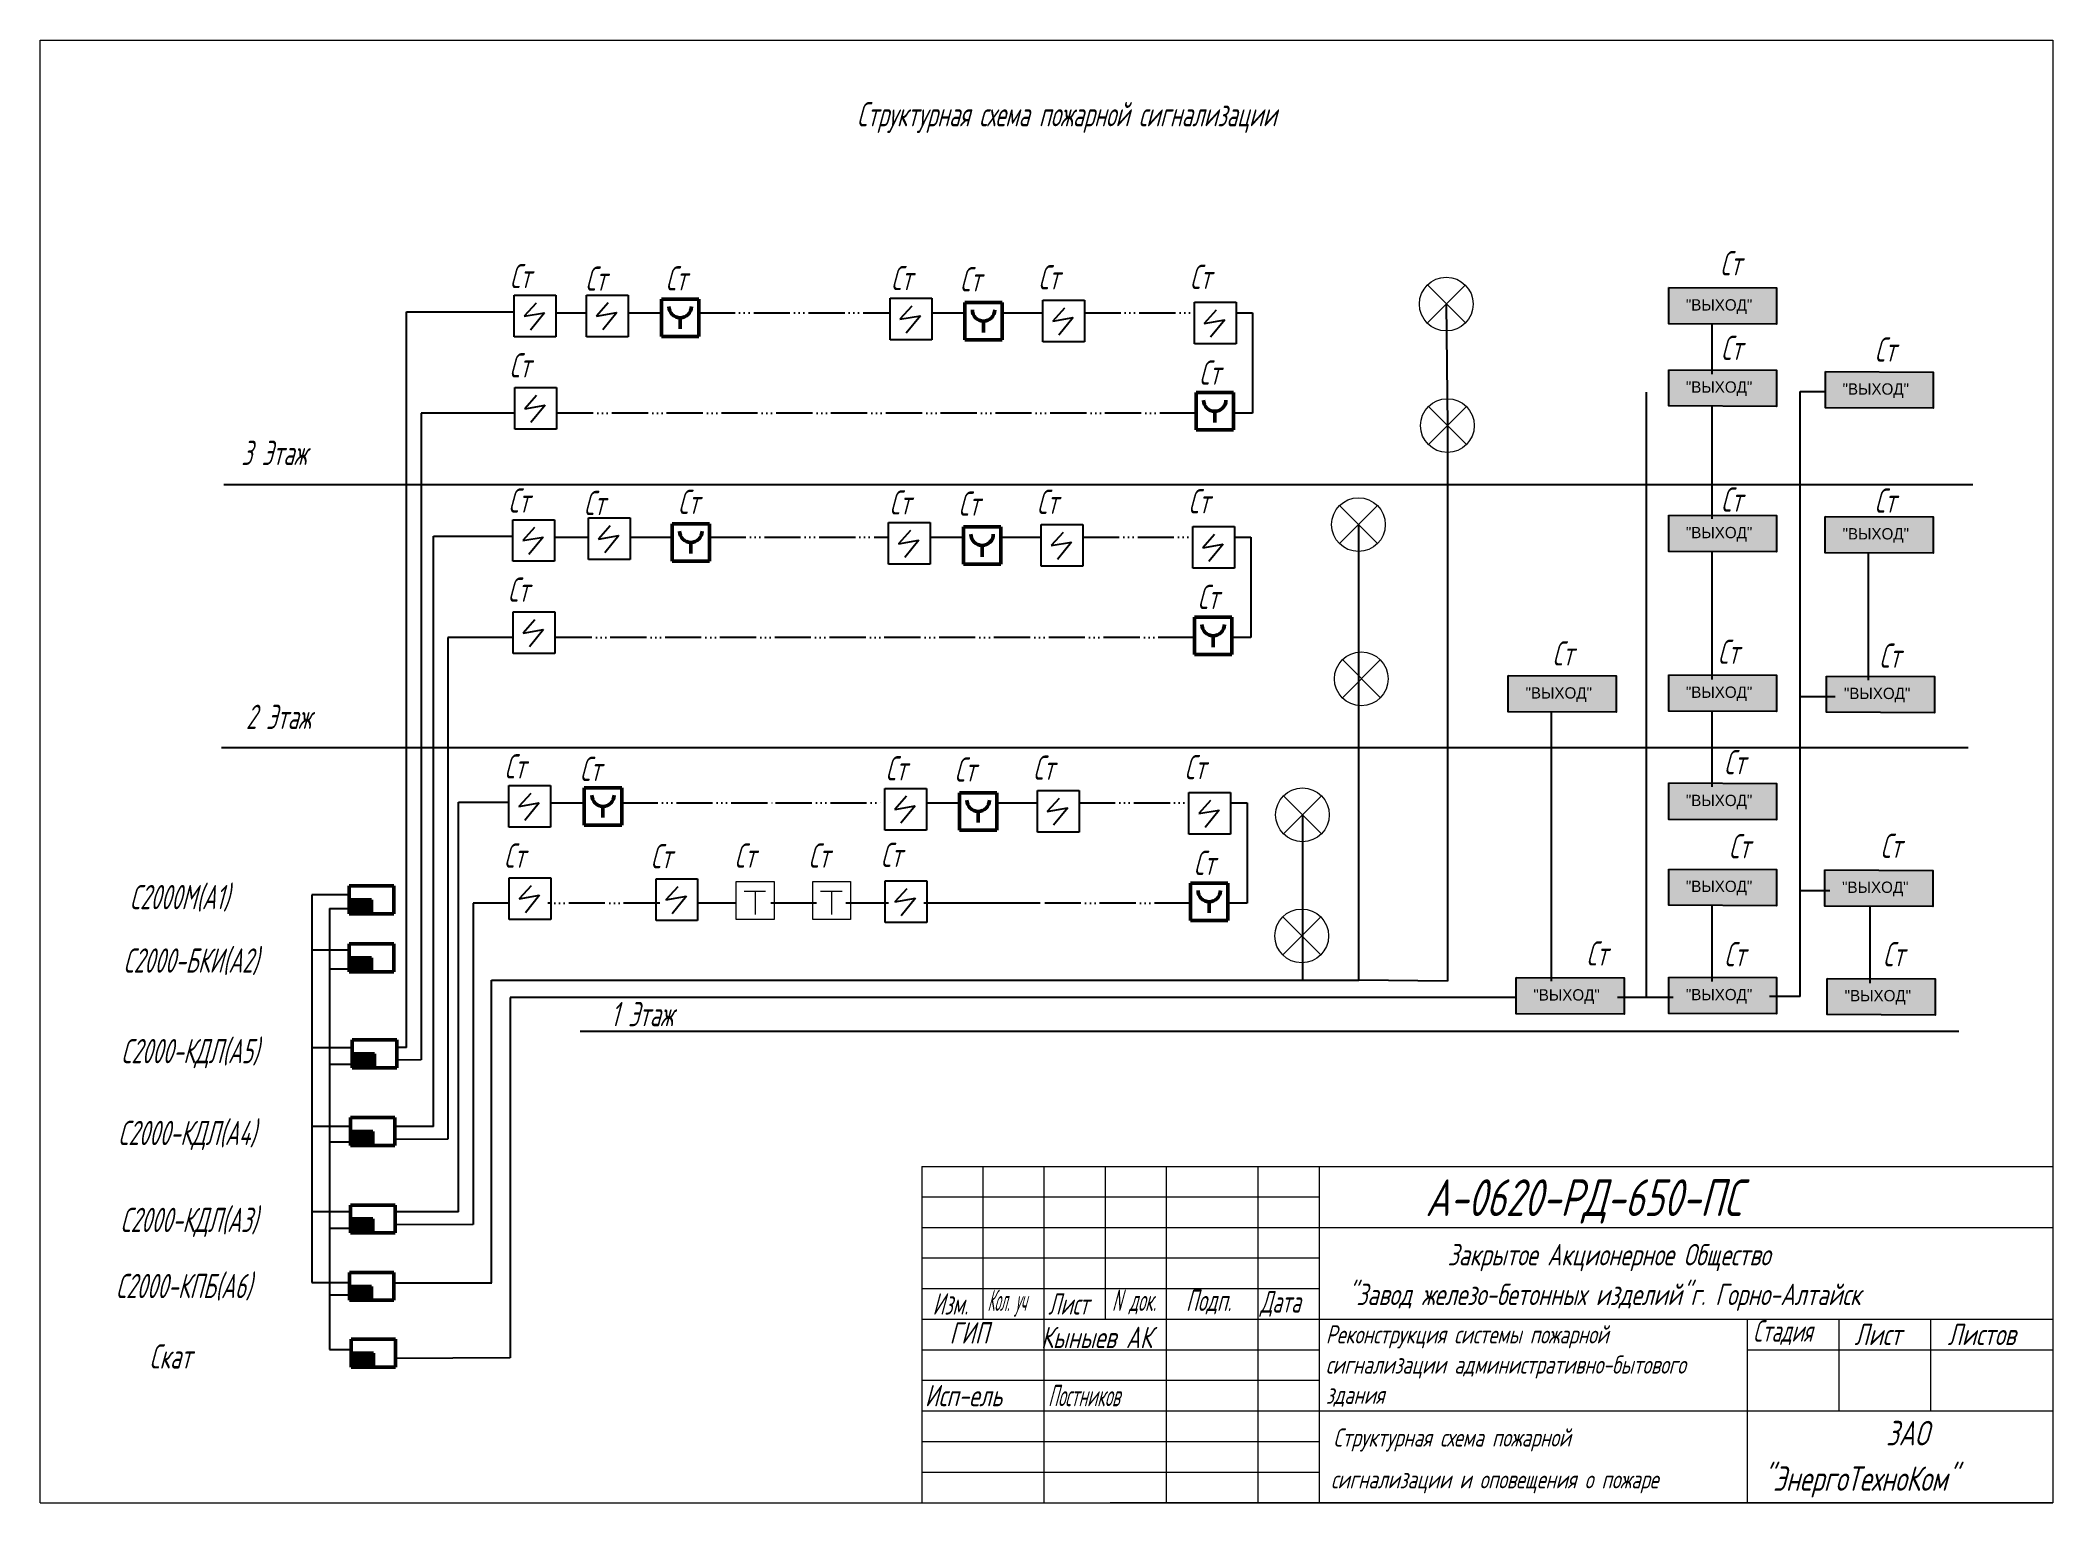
# Model space of a CAD drawing. Header units: millimetres. Extents: x 100 to 1433, y 100 to 1069.
import ezdxf

# ---------------------------------------------------------------- set-up
doc = ezdxf.new("R2010")
doc.units = ezdxf.units.MM
doc.linetypes.add('ACAD_ISO06W100', pattern=[36, 24, -3, 0, -3, 0, -3, 0, -3])
for name, color, linetype, lineweight in [('Датчики (Вновь)', 2, 'Continuous', 50), ('ИИ_ОФОРМЛЕНИЕ_025', 7, 'Continuous', 25), ('ППК и др. приБоры', 171, 'Continuous', 50), ('Рамка толстая', 7, 'Continuous', 60), ('ТОНКИЕ', 150, 'Continuous', 13)]:
    doc.layers.add(name, color=color, linetype=linetype, lineweight=lineweight)
doc.layers.add('схема', color=7, linetype='Continuous')
doc.styles.add('simplex', font='simplex.shx', dxfattribs={"width": 0.8, "oblique": 15})

# ---------------------------------------------------------------- blocks, each defined once
blk = doc.blocks.new('A$C134D03C4')
at = {"layer": 'ППК и др. приБоры'}
blk.add_hatch(color=256, dxfattribs=at).paths.add_polyline_path([(4, 0), (4, 2.5), (0, 2.5), (0, 0)])
for p, q in [((0, 5), (0, 0)), ((8, 5), (0, 5)), ((8, 0), (8, 5)), ((4, 2.5), (0, 2.5)), ((0, 0), (8, 0)), ((4, 0), (4, 2.5))]:
    blk.add_line(p, q, dxfattribs=at)
blk = doc.blocks.new('A$C7A532389')
at = {"layer": 'Датчики (Вновь)'}
for p, q in [((0, 5), (5, 5)), ((0, 0), (0, 5)), ((5, 5), (5, 0)), ((2.5, 1), (2.5, 2.5)), ((5, 0), (0, 0))]:
    blk.add_line(p, q, dxfattribs=at)
blk.add_arc((2.5, 4), 1.5, 180, 0, dxfattribs=at)

msp = doc.modelspace()

# ---------------------------------------------------------------- hatches: boundary and pattern name
at = {"layer": 'схема'}
h = msp.add_hatch(color=3, dxfattribs=at)
h.dxf.hatch_style = 1
h.paths.add_polyline_path([(1178.7, 880.8), (1250.2, 880.6), (1250.2, 904.6), (1178.7, 904.9)])
h.paths.add_polyline_path([(1188.3, 886.5), (1240.8, 886.5), (1240.8, 899), (1188.3, 899)], flags=24)
h = msp.add_hatch(color=3, dxfattribs=at)
h.dxf.hatch_style = 1
h.paths.add_polyline_path([(1178.7, 826.4), (1250.2, 826.1), (1250.2, 850.2), (1178.7, 850.4)])
h.paths.add_polyline_path([(1188.3, 832.1), (1240.8, 832.1), (1240.8, 844.6), (1188.3, 844.6)], flags=24)
h = msp.add_hatch(color=3, dxfattribs=at)
h.dxf.hatch_style = 1
h.paths.add_polyline_path([(1282.5, 825.1), (1354, 824.9), (1354, 848.9), (1282.5, 849.2)])
h.paths.add_polyline_path([(1292.1, 830.8), (1344.6, 830.8), (1344.6, 843.3), (1292.1, 843.3)], flags=24)
h = msp.add_hatch(color=3, dxfattribs=at)
h.dxf.hatch_style = 1
h.paths.add_polyline_path([(1178.7, 730), (1250.2, 729.7), (1250.2, 753.8), (1178.7, 754)])
h.paths.add_polyline_path([(1188.3, 735.7), (1240.8, 735.7), (1240.8, 748.2), (1188.3, 748.2)], flags=24)
h = msp.add_hatch(color=3, dxfattribs=at)
h.dxf.hatch_style = 1
h.paths.add_polyline_path([(1282.4, 729.2), (1353.9, 729), (1353.9, 753), (1282.4, 753.3)])
h.paths.add_polyline_path([(1292, 734.9), (1344.5, 734.9), (1344.5, 747.4), (1292, 747.4)], flags=24)
h = msp.add_hatch(color=3, dxfattribs=at)
h.dxf.hatch_style = 1
h.paths.add_polyline_path([(1072.4, 623.8), (1143.9, 623.6), (1143.9, 647.6), (1072.4, 647.9)])
h.paths.add_polyline_path([(1082, 629.5), (1134.5, 629.5), (1134.5, 642), (1082, 642)], flags=24)
h = msp.add_hatch(color=3, dxfattribs=at)
h.dxf.hatch_style = 1
h.paths.add_polyline_path([(1178.7, 624.3), (1250.2, 624.1), (1250.2, 648.1), (1178.7, 648.4)])
h.paths.add_polyline_path([(1188.3, 630), (1240.8, 630), (1240.8, 642.5), (1188.3, 642.5)], flags=24)
h = msp.add_hatch(color=3, dxfattribs=at)
h.dxf.hatch_style = 1
h.paths.add_polyline_path([(1283.3, 623.5), (1354.9, 623.2), (1354.9, 647.3), (1283.3, 647.5)])
h.paths.add_polyline_path([(1292.9, 629.1), (1345.4, 629.1), (1345.4, 641.6), (1292.9, 641.6)], flags=24)
h = msp.add_hatch(color=3, dxfattribs=at)
h.dxf.hatch_style = 1
h.paths.add_polyline_path([(1178.7, 552.6), (1250.2, 552.4), (1250.2, 576.4), (1178.7, 576.7)])
h.paths.add_polyline_path([(1188.3, 558.3), (1240.8, 558.3), (1240.8, 570.8), (1188.3, 570.8)], flags=24)
h = msp.add_hatch(color=3, dxfattribs=at)
h.dxf.hatch_style = 1
h.paths.add_polyline_path([(1178.7, 495.7), (1250.2, 495.4), (1250.2, 519.5), (1178.7, 519.7)])
h.paths.add_polyline_path([(1188.3, 501.4), (1240.8, 501.4), (1240.8, 513.9), (1188.3, 513.9)], flags=24)
h = msp.add_hatch(color=3, dxfattribs=at)
h.dxf.hatch_style = 1
h.paths.add_polyline_path([(1282.1, 495.1), (1353.7, 494.8), (1353.7, 518.8), (1282.1, 519.1)])
h.paths.add_polyline_path([(1291.7, 500.7), (1344.2, 500.7), (1344.2, 513.2), (1291.7, 513.2)], flags=24)
h = msp.add_hatch(color=3, dxfattribs=at)
h.dxf.hatch_style = 1
h.paths.add_polyline_path([(1077.7, 423.8), (1149.2, 423.6), (1149.2, 447.6), (1077.7, 447.9)])
h.paths.add_polyline_path([(1087.3, 429.5), (1139.8, 429.5), (1139.8, 442), (1087.3, 442)], flags=24)
h = msp.add_hatch(color=3, dxfattribs=at)
h.dxf.hatch_style = 1
h.paths.add_polyline_path([(1178.7, 424), (1250.2, 423.8), (1250.2, 447.8), (1178.7, 448.1)])
h.paths.add_polyline_path([(1188.3, 429.7), (1240.8, 429.7), (1240.8, 442.2), (1188.3, 442.2)], flags=24)
h = msp.add_hatch(color=3, dxfattribs=at)
h.dxf.hatch_style = 1
h.paths.add_polyline_path([(1283.8, 423.3), (1355.3, 423), (1355.3, 447.1), (1283.8, 447.3)])
h.paths.add_polyline_path([(1293.4, 429), (1345.9, 429), (1345.9, 441.5), (1293.4, 441.5)], flags=24)

# ---------------------------------------------------------------- linework, layer by layer
at = {"color": 18, "lineweight": 9, "true_color": 0x000000}
for p, q in [((683.9, 322.8), (1433.1, 322.8)), ((683.9, 322.8), (683.9, 100.1)), ((724.4, 322.8), (724.4, 221.6)), ((764.9, 322.8), (764.9, 100.1)), ((805.4, 322.8), (805.4, 221.6)), ((845.9, 322.8), (845.9, 100.1)), ((906.6, 322.8), (906.6, 100.1)), ((947.1, 322.8), (947.1, 100.1)), ((683.9, 302.6), (947.1, 302.6)), ((683.9, 282.3), (947.1, 282.3)), ((947.1, 282.3), (1433.1, 282.3)), ((1433.1, 285.7), (1433.1, 100.1)), ((683.9, 262.1), (947.1, 262.1)), ((683.9, 241.8), (947.1, 241.8)), ((683.9, 221.6), (1433.1, 221.6)), ((1230.6, 221.6), (1230.6, 100.1)), ((1291.4, 221.6), (1291.4, 160.8)), ((1352.1, 221.6), (1352.1, 160.8)), ((683.9, 201.3), (947.1, 201.3)), ((1230.6, 201.3), (1433.1, 201.3)), ((683.9, 181.1), (947.1, 181.1)), ((683.9, 160.8), (947.1, 160.8)), ((947.1, 160.8), (1433.1, 160.8)), ((683.9, 140.6), (947.1, 140.6)), ((683.9, 120.3), (947.1, 120.3)), ((808.7, 100.1), (1433.1, 100.1))]:
    msp.add_line(p, q, dxfattribs=at)
at = {"layer": 'Рамка толстая', "color": 18, "lineweight": 9, "true_color": 0x000000}
for p, q in [((100, 100), (100, 1068.6)), ((100, 1068.6), (1433.1, 1068.6)), ((1433.1, 1068.6), (1433.1, 100)), ((100, 100), (1433.1, 100))]:
    msp.add_line(p, q, dxfattribs=at)
at = {"layer": 'схема', "color": 5, "lineweight": 20, "ltscale": 0.2}
for p, q in [((1044.1, 906.6), (1018.9, 881.4)), ((1018.9, 906.6), (1044.1, 881.4)), ((1044.8, 826.1), (1019.6, 800.9)), ((1019.6, 826.1), (1044.8, 800.9)), ((985.9, 760.5), (960.7, 735.3)), ((960.7, 760.5), (985.9, 735.3)), ((987.8, 658.4), (962.6, 633.2)), ((962.6, 658.4), (987.8, 633.2)), ((948.8, 568.2), (923.6, 543.1)), ((923.6, 568.2), (948.8, 543.1)), ((948.3, 488.1), (923.1, 462.9)), ((923.1, 488.1), (948.3, 462.9))]:
    msp.add_line(p, q, dxfattribs=at)
at = {"layer": 'схема', "color": 2}
for p, q in [((414, 899.8), (441.6, 899.8)), ((414, 872.2), (414, 899.8)), ((428.4, 894.5), (420.6, 885.8)), ((441.6, 899.8), (441.6, 872.2)), ((461.9, 899.9), (489.5, 899.9)), ((461.9, 872.3), (461.9, 899.9)), ((476.3, 894.7), (468.5, 885.9)), ((489.5, 899.9), (489.5, 872.3)), ((662.9, 897.8), (690.5, 897.8)), ((662.9, 870.2), (662.9, 897.8)), ((690.5, 897.8), (690.5, 870.2)), ((764.1, 896.5), (791.7, 896.5)), ((764.1, 868.9), (764.1, 896.5)), ((791.7, 896.5), (791.7, 868.9)), ((864.5, 895.1), (892.1, 895.1)), ((864.5, 867.5), (864.5, 895.1)), ((892.1, 895.1), (892.1, 867.5)), ((342.6, 401.6), (342.6, 888.8)), ((342.6, 888.8), (414, 888.8)), ((420.6, 885.8), (434.1, 888.2)), ((434.1, 888.2), (424.7, 876.6)), ((441.6, 888.2), (461.9, 888.2)), ((468.5, 885.9), (482, 888.3)), ((482, 888.3), (472.6, 876.8)), ((489.5, 888.2), (511.5, 888.2)), ((677.4, 892.6), (669.5, 883.8)), ((669.5, 883.8), (683.1, 886.2)), ((683.1, 886.2), (673.7, 874.7)), ((690.5, 888.2), (712.5, 888.2)), ((737.3, 888.2), (764.1, 888.2)), ((778.5, 891.2), (770.7, 882.5)), ((770.7, 882.5), (784.2, 884.9)), ((784.2, 884.9), (774.8, 873.4)), ((878.9, 889.8), (871.1, 881.1)), ((871.1, 881.1), (884.6, 883.5)), ((884.6, 883.5), (875.2, 871.9)), ((892.1, 888.2), (903, 888.2)), ((903, 888.2), (903, 821.7)), ((441.6, 872.2), (414, 872.2)), ((489.5, 872.3), (461.9, 872.3)), ((690.5, 870.2), (662.9, 870.2)), ((791.7, 868.9), (764.1, 868.9)), ((892.1, 867.5), (864.5, 867.5)), ((414.3, 838.6), (441.9, 838.6)), ((414.3, 811), (414.3, 838.6)), ((428.7, 833.3), (420.9, 824.6)), ((420.9, 824.6), (434.4, 827)), ((434.4, 827), (425, 815.5)), ((441.9, 838.6), (441.9, 811)), ((352.3, 821.7), (352.3, 393.3)), ((414.3, 821.7), (352.3, 821.7)), ((903, 821.7), (890.4, 821.7)), ((441.9, 811), (414.3, 811)), ((413, 751.1), (440.6, 751.1)), ((413, 723.6), (413, 751.1)), ((440.6, 751.1), (440.6, 723.6)), ((463.1, 752.3), (490.7, 752.3)), ((463.1, 724.7), (463.1, 752.3)), ((477.6, 747), (469.7, 738.3)), ((490.7, 752.3), (490.7, 724.7)), ((661.9, 749.2), (689.5, 749.2)), ((661.9, 721.6), (661.9, 749.2)), ((689.5, 749.2), (689.5, 721.6)), ((763.1, 747.9), (790.7, 747.9)), ((763.1, 720.3), (763.1, 747.9)), ((790.7, 747.9), (790.7, 720.3)), ((360.4, 349.1), (360.4, 740.2)), ((360.4, 740.2), (413, 740.2)), ((427.4, 745.9), (419.6, 737.2)), ((419.6, 737.2), (433.1, 739.6)), ((433.1, 739.6), (423.7, 728)), ((440.6, 739.6), (463, 739.6)), ((469.7, 738.3), (483.2, 740.7)), ((483.2, 740.7), (473.9, 729.2)), ((490.7, 739.6), (518.6, 739.6)), ((676.4, 744), (668.5, 735.2)), ((668.5, 735.2), (682.1, 737.6)), ((682.1, 737.6), (672.7, 726.1)), ((689.5, 739.6), (711.5, 739.6)), ((736.3, 739.6), (763.1, 739.6)), ((777.5, 742.6), (769.7, 733.9)), ((769.7, 733.9), (783.2, 736.3)), ((783.2, 736.3), (773.8, 724.8)), ((863.5, 746.5), (891.1, 746.5)), ((863.5, 718.9), (863.5, 746.5)), ((877.9, 741.2), (870.1, 732.5)), ((870.1, 732.5), (883.6, 734.9)), ((883.6, 734.9), (874.2, 723.3)), ((891.1, 746.5), (891.1, 718.9)), ((891.1, 739.6), (902, 739.6)), ((902, 739.6), (902, 673.1)), ((440.6, 723.6), (413, 723.6)), ((490.7, 724.7), (463.1, 724.7)), ((689.5, 721.6), (661.9, 721.6)), ((790.7, 720.3), (763.1, 720.3)), ((891.1, 718.9), (863.5, 718.9)), ((413.3, 690), (440.8, 690)), ((413.3, 662.4), (413.3, 690)), ((427.7, 684.7), (419.8, 676)), ((440.8, 690), (440.8, 662.4)), ((370.1, 673.1), (370.1, 340.8)), ((413.3, 673.1), (370.1, 673.1)), ((419.8, 676), (433.4, 678.4)), ((433.4, 678.4), (424, 666.9)), ((902, 673.1), (889.4, 673.1)), ((440.8, 662.4), (413.3, 662.4)), ((410.4, 575), (438, 575)), ((410.4, 547.5), (410.4, 575)), ((438, 575), (438, 547.5)), ((377.1, 564.1), (410.4, 564.1)), ((377.1, 292.6), (377.1, 564.1)), ((424.9, 569.8), (417, 561.1)), ((417, 561.1), (430.5, 563.5)), ((430.5, 563.5), (421.1, 551.9)), ((438, 563.5), (460.4, 563.5)), ((659.4, 573.1), (687, 573.1)), ((659.4, 545.5), (659.4, 573.1)), ((673.8, 567.9), (666, 559.1)), ((666, 559.1), (679.5, 561.5)), ((679.5, 561.5), (670.1, 550)), ((687, 573.1), (687, 545.5)), ((687, 563.5), (708.9, 563.5)), ((733.7, 563.5), (760.5, 563.5)), ((760.5, 571.8), (788.1, 571.8)), ((760.5, 544.2), (760.5, 571.8)), ((775, 566.5), (767.1, 557.8)), ((767.1, 557.8), (780.6, 560.2)), ((780.6, 560.2), (771.3, 548.7)), ((788.1, 571.8), (788.1, 544.2)), ((860.9, 570.4), (888.5, 570.4)), ((860.9, 542.8), (860.9, 570.4)), ((875.3, 565.1), (867.5, 556.4)), ((888.5, 570.4), (888.5, 542.8)), ((888.5, 563.5), (899.5, 563.5)), ((899.5, 563.5), (899.5, 497)), ((438, 547.5), (410.4, 547.5)), ((867.5, 556.4), (881, 558.8)), ((881, 558.8), (871.6, 547.2)), ((687, 545.5), (659.4, 545.5)), ((788.1, 544.2), (760.5, 544.2)), ((888.5, 542.8), (860.9, 542.8)), ((410.7, 513.9), (438.3, 513.9)), ((410.7, 486.3), (410.7, 513.9)), ((425.1, 508.6), (417.3, 499.9)), ((438.3, 513.9), (438.3, 486.3)), ((507.9, 513.3), (535.4, 513.3)), ((507.9, 485.7), (507.9, 513.3)), ((522.3, 508), (514.4, 499.3)), ((535.4, 513.3), (535.4, 485.7)), ((659.6, 511.9), (687.2, 511.9)), ((659.6, 484.3), (659.6, 511.9)), ((674.1, 506.7), (666.2, 498)), ((687.2, 511.9), (687.2, 484.3)), ((410.7, 497), (386.8, 497)), ((386.8, 497), (386.8, 284.3)), ((417.3, 499.9), (430.8, 502.3)), ((430.8, 502.3), (421.4, 490.8)), ((514.4, 499.3), (528, 501.7)), ((528, 501.7), (518.6, 490.1)), ((561.1, 497), (535.4, 497)), ((614.1, 497), (584, 497)), ((662, 497), (633.7, 497)), ((666.2, 498), (679.8, 500.4)), ((679.8, 500.4), (670.4, 488.8)), ((762.3, 497), (685.4, 497)), ((899.5, 497), (886.8, 497)), ((438.3, 486.3), (410.7, 486.3)), ((535.4, 485.7), (507.9, 485.7)), ((687.2, 484.3), (659.6, 484.3)), ((342.6, 401.6), (336.1, 401.6)), ((352.3, 393.3), (336.2, 393.1)), ((360.4, 349.1), (334.9, 349.1)), ((370.1, 340.8), (334.9, 340.6)), ((377.1, 292.6), (335, 292.6)), ((386.8, 284.3), (335, 284.1))]:
    msp.add_line(p, q, dxfattribs=at)
at = {"layer": 'схема', "color": 5, "linetype": 'ByBlock'}
for p, q in [((1031.4, 893.9), (1032.2, 813.5)), ((1032.1, 813.4), (1032.1, 445.5)), ((973.4, 446), (973.4, 748)), ((936.2, 555.7), (936.2, 475.4)), ((936.2, 475.4), (936.2, 446)), ((398.9, 245.6), (398.9, 446)), ((398.9, 446), (973.4, 446)), ((1032.1, 445.5), (973.4, 446)), ((334.2, 245.6), (399.2, 245.6))]:
    msp.add_line(p, q, dxfattribs=at)
at = {"layer": 'схема', "color": 2, "linetype": 'ACAD_ISO06W100'}
for p, q in [((536.3, 888.2), (662.9, 888.2)), ((791.7, 888.2), (864.5, 888.2)), ((865.6, 821.7), (441.9, 821.7)), ((543.4, 739.6), (661.9, 739.6)), ((790.7, 739.6), (863.5, 739.6)), ((864.6, 673.1), (440.8, 673.1)), ((485.1, 563.5), (587.1, 563.5)), ((587.1, 563.5), (659.4, 563.5)), ((788.1, 563.5), (860.9, 563.5)), ((510.4, 497), (436.2, 497)), ((862, 497), (762.3, 497))]:
    msp.add_line(p, q, dxfattribs=at)
at = {"layer": 'схема', "color": 3}
for p, q in [((1207.2, 880.7), (1207.2, 847.5)), ((1163.7, 835.6), (1163.7, 434.7)), ((1265.9, 836), (1282.5, 835.9)), ((1207.2, 826.3), (1207.2, 751.7)), ((1207.2, 729.9), (1207.2, 645.3)), ((1310.9, 729.1), (1310.9, 644.8)), ((1100.9, 623.7), (1100.9, 445.4)), ((1207.2, 624.2), (1207.2, 574.2)), ((1207.2, 495.6), (1207.2, 445.2)), ((1311.9, 494.9), (1311.9, 444.2)), ((1077.7, 434.7), (411.2, 434.6)), ((411.2, 434.6), (411.2, 195.9)), ((1181.7, 434.7), (1144.9, 434.7)), ((1265.9, 435.3), (1245.5, 435.3)), ((411.2, 195.9), (335.4, 195.6))]:
    msp.add_line(p, q, dxfattribs=at)
at = {"layer": 'схема', "color": 3, "linetype": 'ByBlock'}
for p, q in [((1265.9, 435.3), (1265.9, 836)), ((1265.9, 633.9), (1289, 633.9)), ((1265.9, 505.4), (1285.4, 505.4))]:
    msp.add_line(p, q, dxfattribs=at)
at = {"layer": 'схема'}
for p, q in [((221.6, 774.3), (1380.1, 774.3)), ((220.1, 600.2), (1377, 600.2)), ((457.6, 412.4), (1370.9, 412.4))]:
    msp.add_line(p, q, dxfattribs=at)
at = {"layer": 'схема', "color": 2, "lineweight": 9}
for p, q in [((561.1, 511.5), (586.2, 511.5)), ((561.1, 486.4), (561.1, 511.5)), ((586.2, 511.5), (586.2, 486.4)), ((611.7, 511.5), (636.8, 511.5)), ((611.7, 486.4), (611.7, 511.5)), ((636.8, 511.5), (636.8, 486.4)), ((586.2, 486.4), (561.1, 486.4)), ((636.8, 486.4), (611.7, 486.4))]:
    msp.add_line(p, q, dxfattribs=at)
at = {"layer": 'схема', "color": 1, "linetype": 'ByBlock'}
for p, q in [((279.9, 502.6), (279.9, 245.9)), ((304.7, 502.6), (279.9, 502.6)), ((304.7, 466), (279.9, 466)), ((306.7, 401.4), (279.9, 401.4)), ((305.5, 349.3), (279.9, 349.3)), ((305.6, 292.6), (279.9, 292.6)), ((279.9, 245.9), (304.8, 245.9))]:
    msp.add_line(p, q, dxfattribs=at)
at = {"layer": 'схема', "color": 7, "linetype": 'ByBlock'}
for p, q in [((291.6, 493.6), (291.6, 201.4)), ((291.6, 493.6), (304.7, 493.6)), ((291.6, 453.6), (304.7, 453.6)), ((291.6, 390.4), (306.7, 390.4)), ((291.6, 339.1), (305.5, 339.1)), ((291.6, 281.8), (305.6, 281.8)), ((291.6, 237.7), (304.8, 237.7)), ((291.6, 201.4), (306, 201.4))]:
    msp.add_line(p, q, dxfattribs=at)
at = {"layer": 'схема', "color": 242, "lineweight": 9, "true_color": 0xcd2027}
for p, q in [((566.3, 505.1), (580.5, 505.1)), ((573.6, 505.1), (573.6, 489.7)), ((616.9, 505.1), (631.1, 505.1)), ((624.2, 505.1), (624.2, 489.7))]:
    msp.add_line(p, q, dxfattribs=at)
at = {"layer": 'схема'}
for points in [[(1178.7, 904.9), (1250.2, 904.6), (1250.2, 880.6), (1178.7, 880.8)], [(1178.7, 850.4), (1250.2, 850.2), (1250.2, 826.1), (1178.7, 826.4)], [(1282.5, 849.2), (1354, 848.9), (1354, 824.9), (1282.5, 825.1)], [(1178.7, 754), (1250.2, 753.8), (1250.2, 729.7), (1178.7, 730)], [(1282.4, 753.3), (1353.9, 753), (1353.9, 729), (1282.4, 729.2)], [(1072.4, 647.9), (1143.9, 647.6), (1143.9, 623.6), (1072.4, 623.8)], [(1178.7, 648.4), (1250.2, 648.1), (1250.2, 624.1), (1178.7, 624.3)], [(1283.3, 647.5), (1354.9, 647.3), (1354.9, 623.2), (1283.3, 623.5)], [(1178.7, 576.7), (1250.2, 576.4), (1250.2, 552.4), (1178.7, 552.6)], [(1178.7, 519.7), (1250.2, 519.5), (1250.2, 495.4), (1178.7, 495.7)], [(1282.1, 519.1), (1353.7, 518.8), (1353.7, 494.8), (1282.1, 495.1)], [(1077.7, 447.9), (1149.2, 447.6), (1149.2, 423.6), (1077.7, 423.8)], [(1178.7, 448.1), (1250.2, 447.8), (1250.2, 423.8), (1178.7, 424)], [(1283.8, 447.3), (1355.3, 447.1), (1355.3, 423), (1283.8, 423.3)]]:
    msp.add_lwpolyline(points, close=True, dxfattribs=at)
at = {"layer": 'схема', "color": 5, "lineweight": 20, "ltscale": 0.2}
for centre in [(1031.4, 893.9), (1032.1, 813.4), (973.2, 747.8), (975.1, 645.7), (936.1, 555.6), (935.6, 475.4)]:
    msp.add_circle(centre, 17.8, dxfattribs=at)

# ---------------------------------------------------------------- block references
at = {"layer": 'схема', "color": 2, "lineweight": 9, "xscale": 4.95, "yscale": 4.95, "zscale": 4.95}
for p in [(511.5, 872.5), (712.5, 870.2), (865.6, 810.5), (518.6, 723.7), (711.5, 721.6), (864.6, 661.8), (460.4, 548.8), (708.9, 545.5), (862, 485.7)]:
    msp.add_blockref('A$C7A532389', p, dxfattribs=at)
at = {"layer": 'схема', "color": 2, "xscale": 3.679417874363025, "yscale": 3.679417874363025, "zscale": 3.679417874363025}
for p in [(304.7, 490.1), (304.7, 451.7), (306.7, 388.1), (305.5, 336.7), (305.6, 278.8), (304.8, 234.1), (306, 189.9)]:
    msp.add_blockref('A$C134D03C4', p, dxfattribs=at)

# ---------------------------------------------------------------- texts
at = {"color": 18, "lineweight": 9, "true_color": 0x000000, "style": 'simplex', "oblique": 15}
for s, height, width, p in [('А-0620-РД-650-ПС', 24.3, 0.7, (1017.6, 289.9)), ('Закрытое Акционерное Общество', 14.175, 0.7, (1032.3, 257.2)), ('Кол. уч', 14.18, 0.4, (727.4, 227)), ('N', 14.2, 0.5, (809.9, 227)), ('Подп.', 14.18, 0.6, (858.9, 227)), ('Дата', 14.18, 0.6, (908.1, 226)), ('"Завод железо-бетонных изделий"г. Горно-Алтайск', 14.175, 0.7, (965.9, 230.9)), ('Изм.', 14.18, 0.6, (691.1, 224.6)), ('Лист', 14.18, 0.6, (767.7, 224.6)), ('док.', 14.18, 0.5, (821.2, 227)), ('ГИП', 14.18, 0.7, (702.3, 205.4)), ('Кыныев АК', 14.18, 0.7, (762.9, 202.4)), ('Стадия', 14.18, 0.6, (1234.6, 206.7)), ('Лист', 14.18, 0.7, (1301.7, 204.4)), ('Листов', 14.18, 0.7, (1363.5, 204.4)), ('Исп-ель', 14.18, 0.7, (686, 163.9)), ('Постников', 14.18, 0.5, (767.6, 163.9)), ('Структурная схема пожарной   ', 12, 0.7, (956.6, 137.2)), ('ЗАО', 16.2, 0.7, (1322.7, 138)), ('"ЭнергоТехноКом"', 16.2, 0.7, (1241.1, 107.9)), ('сигнализации и оповещения о пожаре', 12, 0.7, (955, 109.5))]:
    msp.add_text(s, height=height, dxfattribs=dict(at, width=width)).set_placement(p)
at = {"layer": 'ИИ_ОФОРМЛЕНИЕ_025', "lineweight": 9, "insert": (951.6, 217.5), "char_height": 12, "attachment_point": 1}
msp.add_mtext_dynamic_manual_height_columns('{\\Fsimplex|c204;\\Q15;\\W0.7;\\C2;Реконструкция системы пожарной сигнализации административно-бытового здания }', width=276.259, gutter_width=12.5, heights=[0], dxfattribs=at)
at = {"layer": 'схема', "lineweight": 9, "style": 'simplex', "oblique": 15, "width": 0.6}
for s, height, p in [('Ст', 16.06, (411.1, 904.4)), ('Ст', 16.06, (861.6, 903.9)), ('Ст', 16.06, (1212.8, 912.9)), ('Ст', 16.06, (461.1, 902.7)), ('Ст', 16.06, (514.3, 902.9)), ('Ст', 16.06, (663.6, 903.1)), ('Ст', 16.06, (709.3, 902.3)), ('Ст', 16.06, (761.2, 903.6)), ('Ст', 16.06, (1213.4, 856.9)), ('Ст', 16.06, (1315.2, 855.8)), ('Ст', 16.06, (410.8, 845.3)), ('Ст', 16.06, (867.7, 840.5)), ('3 Этаж', 16.06, (233.2, 787.3)), ('Ст', 16.06, (410.1, 755.8)), ('Ст', 16.06, (460.1, 754.1)), ('Ст', 16.06, (522.5, 754.9)), ('Ст', 16.06, (662.6, 754.5)), ('Ст', 16.06, (708.3, 753.7)), ('Ст', 16.06, (760.2, 754.9)), ('Ст', 16.06, (860.6, 755.3)), ('Ст', 16.06, (1213.4, 756.4)), ('Ст', 16.06, (1315.1, 755.7)), ('Ст', 16.06, (409.8, 696.7)), ('Ст', 16.06, (866.7, 691.9)), ('Ст', 16.06, (1101.7, 654.5)), ('Ст', 16.06, (1211.3, 655.6)), ('Ст', 16.06, (1318.2, 653)), ('2 Этаж', 16.06, (236.3, 612.5)), ('Ст', 16.06, (407.5, 579.7)), ('Ст', 16.06, (457.5, 578)), ('Ст', 16.06, (660, 578.4)), ('Ст', 16.06, (705.7, 577.6)), ('Ст', 16.06, (757.7, 578.8)), ('Ст', 16.06, (858, 579.2)), ('Ст', 16.06, (1215.4, 582.5)), ('Ст', 16.06, (407.2, 520.6)), ('Ст', 16.06, (504.4, 520.2)), ('Ст', 16.06, (559.9, 520.6)), ('Ст', 16.06, (608.9, 520.6)), ('Ст', 16.06, (656.8, 521.1)), ('Ст', 16.06, (1218.6, 526.8)), ('Ст', 16.06, (1319, 527.1)), ('Ст', 16.06, (864.1, 515.8)), ('С2000М(А1)', 16.06, (159.3, 493.1)), ('С2000-БКИ(А2)', 16.062, (155.1, 451.1)), ('Ст', 16.06, (1124.2, 455.8)), ('Ст', 16.06, (1215.5, 455.3)), ('Ст', 16.06, (1320.7, 455.3)), ('1 Этаж', 16.06, (478, 415.6)), ('С2000-КДЛ(А5) ', 16.062, (153.6, 391.1)), ('С2000-КДЛ(А4) ', 16.062, (151.6, 336.9)), ('С2000-КДЛ(А3) ', 16.062, (153.1, 279.3)), ('С2000-КПБ(А6)', 16.062, (150.1, 235.5)), ('Скат ', 16.06, (172.3, 188.9))]:
    msp.add_text(s, height=height, dxfattribs=at).set_placement(p)
at = {"layer": 'схема', "char_height": 7.5, "attachment_point": 1}
for insert in [(1190.1, 897.1), (1190.1, 842.7), (1293.9, 841.4), (1190.1, 746.3), (1293.9, 745.5), (1083.9, 640.1), (1190.1, 640.6), (1294.8, 639.8), (1190.1, 568.9), (1190.1, 512), (1293.6, 511.4), (1089.1, 440.1), (1190.1, 440.3), (1295.3, 439.6)]:
    msp.add_mtext_dynamic_manual_height_columns('"ВЫХОД"', width=17.054, gutter_width=12.5, heights=[2.4], dxfattribs=dict(at, insert=insert))
at = {"layer": 'ТОНКИЕ', "lineweight": 9, "style": 'simplex', "oblique": 15, "width": 0.6}
msp.add_text('Структурная схема пожарной сигнализации', height=16.062, dxfattribs=at).set_placement((641, 1011.6))

doc.saveas('drawing.dxf')
